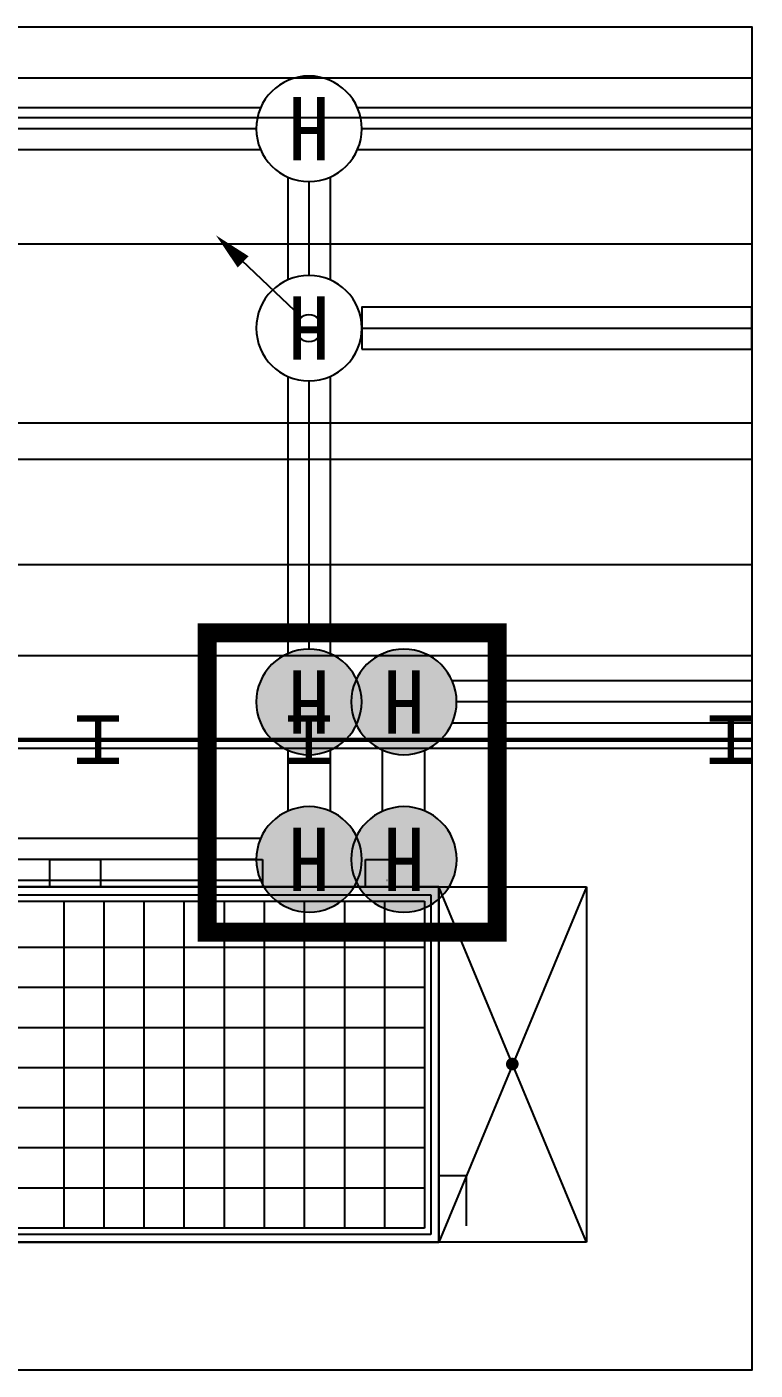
# Model space of a CAD drawing. Extents: x -8229 to 17635, y -14242 to -4883.
# Drawn here: x -5936 to -4785, y -9798 to -7676 of the extents above; entities that cross this region are included whole.
import ezdxf
from ezdxf.enums import TextEntityAlignment as Align

# ---------------------------------------------------------------- set-up
doc = ezdxf.new("R2010")
doc.units = 0
doc.header["$LTSCALE"] = 100
doc.header["$MEASUREMENT"] = 0
doc.linetypes.add('111206-평면선형$0$CONTIN', pattern=[1000.001, 1000, -0.001])
doc.layers.get('0').update_dxf_attribs({"linetype": 'CONTINUOUS'})
for name, color, linetype in [('TE-SYMB', 4, 'CONTINUOUS'), ('TI-BASE', 253, 'CONTINUOUS'), ('TN-XXXX', 3, 'CONTINUOUS'), ('TT-BASE', 253, 'CONTINUOUS'), ('TT-MANH', 4, 'CONTINUOUS'), ('TZ-CABL', 4, 'CONTINUOUS'), ('TZ-PATT', 254, 'CONTINUOUS')]:
    doc.layers.add(name, color=color, linetype=linetype)
doc.styles.get("Standard").update_dxf_attribs({"font": 'GulimChe.ttf'})
doc.linetypes.add('TRACKS', pattern='A,0.15,[130,ltypeshp.shx,S=0.25,R=0,X=0,Y=0],0.15', length=0.3)
doc.linetypes.add('ZIGZAG', pattern='A,0.0001,-0.2,[131,ltypeshp.shx,S=0.2,R=0,X=-0.2,Y=0],-0.4,[131,ltypeshp.shx,S=0.2,R=180,X=0.2,Y=0],-0.2', length=0.8001)

# ---------------------------------------------------------------- blocks, each defined once
blk = doc.blocks.new('맨홀')
at = {"layer": 'TT-MANH'}
blk.add_circle((202880.638, 234010.238), 2.5, dxfattribs=at)
at = {"layer": 'TT-MANH', "extrusion": (5.48271e-08, 3.84622e-07, 1)}
blk.add_text('H', height=3, rotation=0, dxfattribs=at).set_placement((202880.638, 234010.238, 0.101), align=Align.MIDDLE)
blk = doc.blocks.new('EZUT111')
at = {"color": 0, "linetype": 'ByBlock', "lineweight": -2}
blk.add_line((0.356, 0.525), (4.117, 4.085), dxfattribs=at)
blk.add_lwpolyline([(4.403, 4.395, 0, 0.745, 0), (3.121, 3.143, 0.745, 0.745, 0)], format="xyseb", dxfattribs=at)
blk.add_circle((0, 0), 0.635, dxfattribs=at)

msp = doc.modelspace()

# ---------------------------------------------------------------- hatches: boundary and pattern name
at = {"layer": 'TZ-PATT'}
h = msp.add_hatch(color=256, dxfattribs=at)
h.dxf.hatch_style = 1
h.paths.add_polyline_path([(-5573.3, -8742.7, 1), (-5406.7, -8742.7, 1)])
h = msp.add_hatch(color=256, dxfattribs=at)
h.dxf.hatch_style = 1
h.paths.add_polyline_path([(-5423.2, -8742.7, 1), (-5256.5, -8742.7, 1)])
h = msp.add_hatch(color=256, dxfattribs=at)
h.dxf.hatch_style = 1
h.paths.add_polyline_path([(-5573.2, -8991.5, 1), (-5406.6, -8991.5, 1)])
h = msp.add_hatch(color=256, dxfattribs=at)
h.dxf.hatch_style = 1
h.paths.add_polyline_path([(-5423.1, -8991.5, 1), (-5256.4, -8991.5, 1)])

# ---------------------------------------------------------------- linework, layer by layer
at = {"layer": 'TI-BASE', "linetype": '111206-평면선형$0$CONTIN', "const_width": 10, "flags": 128}
for points in [[(-5789.9, -8769.1), (-5856.6, -8769.1)], [(-5823.2, -8835.7), (-5823.2, -8769.1)], [(-5456.6, -8769.1), (-5523.2, -8769.1)], [(-5489.9, -8835.7), (-5489.9, -8769.1)], [(-4789.9, -8769.1), (-4856.6, -8769.1)], [(-4823.2, -8835.7), (-4823.2, -8769.1)], [(-5789.9, -8835.7), (-5856.6, -8835.7)], [(-5456.6, -8835.7), (-5523.2, -8835.7)], [(-4789.9, -8835.7), (-4856.6, -8835.7)]]:
    msp.add_lwpolyline(points, dxfattribs=at)
at = {"layer": 'TN-XXXX'}
msp.add_lwpolyline([(-8194.7, -7676), (-4789.9, -7676), (-4789.9, -9798.4), (-8194.7, -9798.4)], close=True, dxfattribs=at)
at = {"layer": 'TN-XXXX', "const_width": 30, "elevation": 0}
msp.add_lwpolyline([(-5650.8, -8633.7), (-5192.7, -8633.7), (-5192.7, -9106.3), (-5650.8, -9106.3)], close=True, dxfattribs=at)
at = {"layer": 'TT-BASE'}
for p, q in [((-8194.7, -8019.1), (-4789.9, -8019.1)), ((-4789.9, -8302.4), (-8194.7, -8302.4)), ((-8194.7, -8359.1), (-4789.9, -8359.1)), ((-8194.7, -8525.7), (-4789.9, -8525.7)), ((-8194.7, -8669.1), (-4789.9, -8669.1)), ((-8194.7, -8802.4), (-4789.9, -8802.4)), ((-5899.6, -8991.5), (-5819.6, -8991.5)), ((-5899.6, -9034.9), (-5899.6, -8991.5)), ((-5819.6, -8991.5), (-5819.6, -9034.9)), ((-5643.5, -8991.5), (-5563.5, -8991.5)), ((-5643.5, -9034.9), (-5643.5, -8991.5)), ((-5563.5, -8991.5), (-5563.5, -9034.9)), ((-5400.7, -8991.5), (-5320.7, -8991.5)), ((-5400.7, -9034.9), (-5400.7, -8991.5)), ((-5320.7, -8991.5), (-5320.7, -9034.9)), ((-6522.6, -9034.9), (-5284.9, -9034.9)), ((-5819.6, -9034.9), (-5899.6, -9034.9)), ((-5563.5, -9034.9), (-5643.5, -9034.9)), ((-5320.7, -9034.9), (-5400.7, -9034.9)), ((-5284.9, -9034.9), (-5284.9, -9596.5)), ((-5284.9, -9034.9), (-5051.5, -9034.9)), ((-5051.5, -9596.5), (-5284.9, -9034.9)), ((-5051.5, -9034.9), (-5284.9, -9596.5)), ((-5051.5, -9034.9), (-5051.5, -9596.5)), ((-6400.7, -9047.4), (-5297.4, -9047.4)), ((-6390.7, -9057.4), (-5307.4, -9057.4)), ((-5877.4, -9057.4), (-5877.4, -9574)), ((-5814, -9057.4), (-5814, -9574)), ((-5750.7, -9057.4), (-5750.7, -9574)), ((-5687.4, -9057.4), (-5687.4, -9574)), ((-5624, -9057.4), (-5624, -9574)), ((-5560.7, -9057.4), (-5560.7, -9574)), ((-5497.4, -9057.4), (-5497.4, -9574)), ((-5434, -9057.4), (-5434, -9574)), ((-5370.7, -9057.4), (-5370.7, -9574)), ((-5307.4, -9057.4), (-5307.4, -9574)), ((-5297.4, -9047.4), (-5297.4, -9584)), ((-5307.4, -9130.7), (-6390.7, -9130.7)), ((-5307.4, -9194), (-6390.7, -9194)), ((-5307.4, -9257.4), (-6390.7, -9257.4)), ((-5307.4, -9320.7), (-6390.7, -9320.7)), ((-5307.4, -9384), (-6390.7, -9384)), ((-5307.4, -9447.4), (-6390.7, -9447.4)), ((-5284.9, -9570.7), (-5284.9, -9490.7)), ((-5284.9, -9490.7), (-5241.5, -9490.7)), ((-5241.5, -9490.7), (-5241.5, -9570.7)), ((-5307.4, -9510.7), (-6390.7, -9510.7)), ((-5297.4, -9584), (-6400.7, -9584)), ((-5307.4, -9574), (-6390.7, -9574)), ((-5284.9, -9596.5), (-6413.2, -9596.5)), ((-5051.5, -9596.5), (-5284.9, -9596.5))]:
    msp.add_line(p, q, dxfattribs=at)
at = {"layer": 'TT-BASE', "flags": 128}
for points in [[(-4789.9, -7757.3), (-7507.5, -7757.3), (-7507.5, -7676)], [(-8194.7, -8802.4), (-4789.9, -8802.4)]]:
    msp.add_lwpolyline(points, dxfattribs=at)
msp.add_lwpolyline([(-8194.7, -7875.6), (-8157.3, -7870.9, -0.03122), (-7327.2, -7819), (-4789.9, -7819)], format="xyb", dxfattribs=at)
at = {"layer": 'TT-BASE', "ltscale": 5, "flags": 128}
for points in [[(-4789.9, -8802.4), (-8194.7, -8802.4)], [(-8194.7, -8815.7), (-4789.9, -8815.7)]]:
    msp.add_lwpolyline(points, dxfattribs=at)
at = {"layer": 'TT-BASE', "ltscale": 0.1, "const_width": 6.67, "flags": 128}
msp.add_lwpolyline([(-6156.6, -8802.4), (-4789.9, -8802.4)], dxfattribs=at)
at = {"layer": 'TT-BASE'}
msp.add_lwpolyline([(-7803.2, -9034.9), (-7803.2, -9501.5), (-7383.2, -9501.5), (-7383.2, -9578.2), (-7410.7, -9578.2), (-7410.7, -9596.5), (-7328.5, -9596.5), (-7328.5, -9634), (-6522.6, -9634), (-6522.6, -9496.5), (-6413.2, -9496.5), (-6413.2, -9596.5), (-5284.9, -9596.5), (-5284.9, -9034.9), (-6522.6, -9034.9), (-6522.6, -9007.4), (-7328.5, -9007.4), (-7328.5, -9034.9), (-7803.2, -9034.9)], dxfattribs=at)
at = {"layer": 'TT-BASE', "const_width": 10, "flags": 128}
msp.add_lwpolyline([(-5163.6, -9314.9, 1), (-5173.6, -9314.9, 1)], format="xyb", close=True, dxfattribs=at)
at = {"layer": 'TZ-CABL', "linetype": 'ByBlock', "ltscale": 5}
for points in [[(-5566.3, -7803.8), (-7742.1, -7803.8)], [(-4789.9, -7803.8), (-5413.5, -7803.8)], [(-5566.3, -7870.5), (-7742.1, -7870.5)], [(-4789.9, -7870.5), (-5413.5, -7870.5)], [(-5523.2, -7913.5), (-5523.2, -8075.7)], [(-5456.6, -7913.5), (-5456.6, -8075.7)], [(-5523.2, -8228.5), (-5523.2, -8666.3)], [(-5456.6, -8228.5), (-5456.6, -8666.4)], [(-4789.9, -8709.4), (-5263.5, -8709.4)], [(-4789.9, -8776), (-5263.5, -8776)], [(-5523.2, -8819.1), (-5523.2, -8915.1)], [(-5456.6, -8819), (-5456.6, -8915.1)], [(-5374, -8818.7), (-5374, -8915.6)], [(-5307.4, -8819.4), (-5307.4, -8914.7)], [(-5566.3, -8958.2), (-7746.8, -8958.2)], [(-5566.3, -9024.9), (-7746.8, -9024.9)], [(-5366.3, -9024.9), (-5367.1, -9024.9)]]:
    msp.add_lwpolyline(points, dxfattribs=at)
at = {"layer": 'TZ-CABL', "linetype": 'TRACKS', "ltscale": 1.3, "flags": 128}
for points in [[(-5573.2, -7837.1), (-7735.1, -7837.1)], [(-4789.9, -7837.1), (-5406.6, -7837.1)], [(-4789.9, -8742.7), (-5256.5, -8742.7)]]:
    msp.add_lwpolyline(points, dxfattribs=at)
at = {"layer": 'TZ-CABL', "linetype": 'ZIGZAG', "ltscale": 1.6}
for points in [[(-5489.9, -7920.5), (-5489.9, -8068.8)], [(-5406.6, -8152.1), (-4789.9, -8152.1)], [(-5489.9, -8235.4), (-5489.9, -8659.4)], [(-5573.2, -8991.5), (-7739.9, -8991.5)]]:
    msp.add_lwpolyline(points, dxfattribs=at)
at = {"layer": 'TZ-CABL', "ltscale": 5}
msp.add_lwpolyline([(-5406.6, -8185.4), (-4789.9, -8185.4), (-4789.9, -8118.8), (-5406.6, -8118.8)], close=True, dxfattribs=at)

# ---------------------------------------------------------------- block references
at = {"layer": 'TE-SYMB', "xscale": -33.33333333324443, "yscale": 33.33333333324443, "zscale": 33.33333333324443, "rotation": 6.216627213007087e-09}
msp.add_blockref('EZUT111', (-5489.9, -8152.1), dxfattribs=at)
at = {"layer": 'TT-MANH', "linetype": 'ByBlock', "xscale": -33.33333333324443, "yscale": 33.33333333324443, "zscale": 33.33333333324443, "rotation": 180}
for p in [(-6768177.8, 7792504.2), (-6768177.8, 7792189.2), (-6768177.9, 7791598.6), (-6768027.8, 7791598.6), (-6768177.8, 7791349.8), (-6768027.7, 7791349.8)]:
    msp.add_blockref('맨홀', p, dxfattribs=at)

doc.saveas('drawing.dxf')
